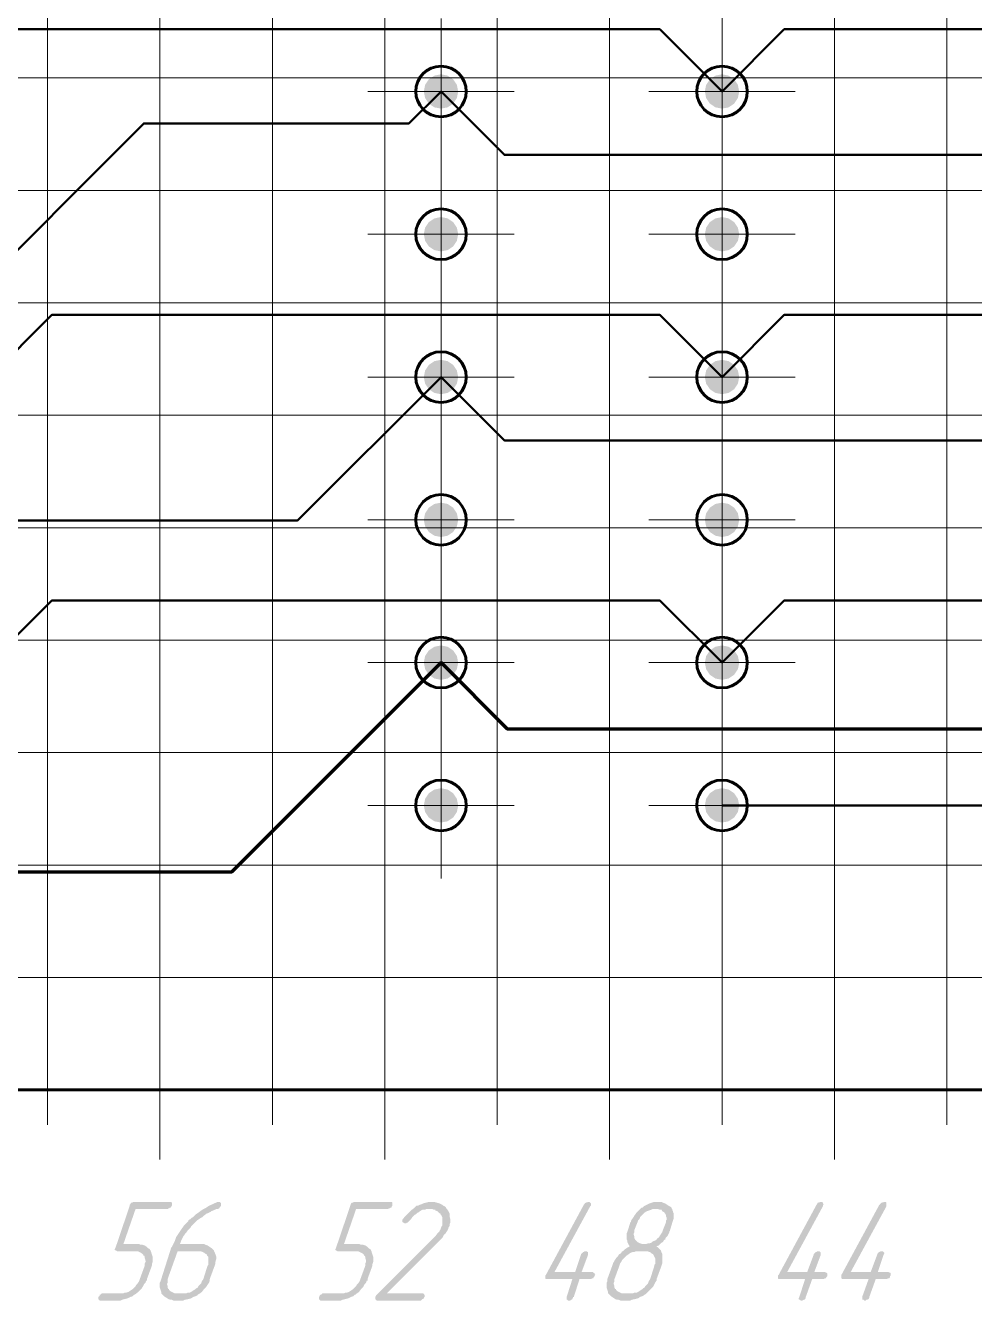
# Model space of a CAD drawing. Extents: x 260 to 1101, y 70 to 664.
# Drawn here: x 933.44 to 967.2, y 375.29 to 420.65 of the extents above; entities that cross this region are included whole.
import ezdxf

# ---------------------------------------------------------------- set-up
doc = ezdxf.new("R2010")
doc.units = 0
doc.header["$MEASUREMENT"] = 0
doc.layers.add('PDF _Геометрия', color=7, linetype='CONTINUOUS')
doc.layers.add('PDF _Сплошная заливка', color=7, linetype='CONTINUOUS')

msp = doc.modelspace()

# ---------------------------------------------------------------- hatches: boundary and pattern name
at = {"layer": 'PDF _Сплошная заливка', "true_color": 0xffffff, "transparency": 33554559}
for points in [[(948.224, 418.918), (947.99, 418.871), (947.791, 418.739), (947.659, 418.54), (947.612, 418.306), (948.224, 418.306)], [(958.22, 418.918), (957.986, 418.871), (957.788, 418.739), (957.655, 418.54), (957.609, 418.306), (958.22, 418.306)], [(947.612, 418.306), (947.659, 418.072), (947.791, 417.874), (947.99, 417.741), (948.224, 417.695), (948.224, 418.306)], [(957.609, 418.306), (957.655, 418.072), (957.788, 417.874), (957.986, 417.741), (958.22, 417.695), (958.22, 418.306)], [(948.224, 413.838), (947.99, 413.791), (947.791, 413.659), (947.659, 413.46), (947.612, 413.226), (948.224, 413.226)], [(958.22, 413.838), (957.986, 413.791), (957.788, 413.659), (957.655, 413.46), (957.609, 413.226), (958.22, 413.226)], [(947.612, 413.226), (947.659, 412.992), (947.791, 412.794), (947.99, 412.661), (948.224, 412.615), (948.224, 413.226)], [(957.609, 413.226), (957.655, 412.992), (957.788, 412.794), (957.986, 412.661), (958.22, 412.615), (958.22, 413.226)], [(948.224, 408.758), (947.99, 408.711), (947.791, 408.579), (947.659, 408.38), (947.612, 408.146), (948.224, 408.146)], [(958.22, 408.758), (957.986, 408.711), (957.788, 408.579), (957.655, 408.38), (957.609, 408.146), (958.22, 408.146)], [(947.612, 408.146), (947.659, 407.912), (947.791, 407.714), (947.99, 407.581), (948.224, 407.535), (948.224, 408.146)], [(957.609, 408.146), (957.655, 407.912), (957.788, 407.714), (957.986, 407.581), (958.22, 407.535), (958.22, 408.146)], [(948.224, 403.678), (947.99, 403.631), (947.791, 403.499), (947.659, 403.3), (947.612, 403.066), (948.224, 403.066)], [(958.22, 403.678), (957.986, 403.631), (957.788, 403.499), (957.655, 403.3), (957.609, 403.066), (958.22, 403.066)], [(947.612, 403.066), (947.659, 402.832), (947.791, 402.634), (947.99, 402.501), (948.224, 402.455), (948.224, 403.066)], [(957.609, 403.066), (957.655, 402.832), (957.788, 402.634), (957.986, 402.501), (958.22, 402.455), (958.22, 403.066)], [(948.224, 398.598), (947.99, 398.551), (947.791, 398.419), (947.659, 398.22), (947.612, 397.986), (948.224, 397.986)], [(958.22, 398.598), (957.986, 398.551), (957.788, 398.419), (957.655, 398.22), (957.609, 397.986), (958.22, 397.986)], [(947.612, 397.986), (947.659, 397.752), (947.791, 397.554), (947.99, 397.421), (948.224, 397.375), (948.224, 397.986)], [(957.609, 397.986), (957.655, 397.752), (957.788, 397.554), (957.986, 397.421), (958.22, 397.375), (958.22, 397.986)], [(948.224, 393.518), (947.99, 393.471), (947.791, 393.339), (947.659, 393.14), (947.612, 392.906), (948.224, 392.906)], [(958.22, 393.518), (957.986, 393.471), (957.788, 393.339), (957.655, 393.14), (957.609, 392.906), (958.22, 392.906)], [(947.612, 392.906), (947.659, 392.672), (947.791, 392.474), (947.99, 392.341), (948.224, 392.295), (948.224, 392.906)], [(957.609, 392.906), (957.655, 392.672), (957.788, 392.474), (957.986, 392.341), (958.22, 392.295), (958.22, 392.906)]]:
    msp.add_hatch(color=7, dxfattribs=at).paths.add_polyline_path(points)
at = {"layer": 'PDF _Сплошная заливка', "transparency": 33554559}
for points in [[(948.224, 418.306), (948.835, 418.306), (948.789, 418.54), (948.656, 418.739), (948.458, 418.871), (948.224, 418.918)], [(958.22, 418.306), (958.832, 418.306), (958.785, 418.54), (958.653, 418.739), (958.454, 418.871), (958.22, 418.918)], [(948.224, 418.306), (948.224, 417.695), (948.458, 417.741), (948.656, 417.874), (948.789, 418.072), (948.835, 418.306)], [(958.22, 418.306), (958.22, 417.695), (958.454, 417.741), (958.653, 417.874), (958.785, 418.072), (958.832, 418.306)], [(948.224, 413.226), (948.835, 413.226), (948.789, 413.46), (948.656, 413.659), (948.458, 413.791), (948.224, 413.838)], [(958.22, 413.226), (958.832, 413.226), (958.785, 413.46), (958.653, 413.659), (958.454, 413.791), (958.22, 413.838)], [(948.224, 413.226), (948.224, 412.615), (948.458, 412.661), (948.656, 412.794), (948.789, 412.992), (948.835, 413.226)], [(958.22, 413.226), (958.22, 412.615), (958.454, 412.661), (958.653, 412.794), (958.785, 412.992), (958.832, 413.226)], [(948.224, 408.146), (948.835, 408.146), (948.789, 408.38), (948.656, 408.579), (948.458, 408.711), (948.224, 408.758)], [(958.22, 408.146), (958.832, 408.146), (958.785, 408.38), (958.653, 408.579), (958.454, 408.711), (958.22, 408.758)], [(948.224, 408.146), (948.224, 407.535), (948.458, 407.581), (948.656, 407.714), (948.789, 407.912), (948.835, 408.146)], [(958.22, 408.146), (958.22, 407.535), (958.454, 407.581), (958.653, 407.714), (958.785, 407.912), (958.832, 408.146)], [(948.224, 403.066), (948.835, 403.066), (948.789, 403.3), (948.656, 403.499), (948.458, 403.631), (948.224, 403.678)], [(958.22, 403.066), (958.832, 403.066), (958.785, 403.3), (958.653, 403.499), (958.454, 403.631), (958.22, 403.678)], [(948.224, 403.066), (948.224, 402.455), (948.458, 402.501), (948.656, 402.634), (948.789, 402.832), (948.835, 403.066)], [(958.22, 403.066), (958.22, 402.455), (958.454, 402.501), (958.653, 402.634), (958.785, 402.832), (958.832, 403.066)], [(948.224, 397.986), (948.835, 397.986), (948.789, 398.22), (948.656, 398.419), (948.458, 398.551), (948.224, 398.598)], [(958.22, 397.986), (958.832, 397.986), (958.785, 398.22), (958.653, 398.419), (958.454, 398.551), (958.22, 398.598)], [(948.224, 397.986), (948.224, 397.375), (948.458, 397.421), (948.656, 397.554), (948.789, 397.752), (948.835, 397.986)], [(958.22, 397.986), (958.22, 397.375), (958.454, 397.421), (958.653, 397.554), (958.785, 397.752), (958.832, 397.986)], [(948.224, 392.906), (948.835, 392.906), (948.789, 393.14), (948.656, 393.339), (948.458, 393.471), (948.224, 393.518)], [(958.22, 392.906), (958.832, 392.906), (958.785, 393.14), (958.653, 393.339), (958.454, 393.471), (958.22, 393.518)], [(948.224, 392.906), (948.224, 392.295), (948.458, 392.341), (948.656, 392.474), (948.789, 392.672), (948.835, 392.906)], [(958.22, 392.906), (958.22, 392.295), (958.454, 392.341), (958.653, 392.474), (958.785, 392.672), (958.832, 392.906)], [(938.602, 378.797), (938.627, 378.797), (938.653, 378.772), (938.653, 378.746), (938.653, 378.746), (938.653, 378.696), (938.653, 378.67), (938.653, 378.67), (938.627, 378.645), (938.627, 378.619), (938.602, 378.594), (938.576, 378.594), (938.551, 378.569), (938.526, 378.569), (938.5, 378.543), (937.358, 378.543), (936.926, 377.299), (937.459, 377.299), (937.485, 377.299), (937.535, 377.273), (937.611, 377.273), (937.688, 377.248), (937.764, 377.197), (937.815, 377.146), (937.865, 377.121), (937.891, 377.07), (937.891, 377.07), (937.916, 377.019), (937.916, 376.994), (937.942, 376.918), (937.967, 376.841), (937.967, 376.765), (937.967, 376.664), (937.942, 376.587), (937.942, 376.537), (937.764, 376.054), (937.764, 376.029), (937.764, 376.029), (937.764, 376.003), (937.738, 376.003), (937.713, 375.927), (937.662, 375.876), (937.611, 375.775), (937.561, 375.698), (937.459, 375.597), (937.358, 375.521), (937.358, 375.521), (937.332, 375.495), (937.332, 375.495), (937.307, 375.495), (937.281, 375.47), (937.256, 375.444), (937.18, 375.419), (937.078, 375.368), (936.977, 375.343), (936.875, 375.317), (936.824, 375.292), (936.748, 375.292), (936.113, 375.292), (936.088, 375.292), (936.063, 375.317), (936.037, 375.343), (936.037, 375.343), (936.037, 375.368), (936.037, 375.394), (936.037, 375.419), (936.037, 375.419), (936.063, 375.444), (936.088, 375.47), (936.088, 375.495), (936.113, 375.495), (936.139, 375.521), (936.164, 375.546), (936.215, 375.546), (936.875, 375.546), (936.926, 375.546), (936.977, 375.571), (937.027, 375.571), (937.104, 375.597), (937.18, 375.648), (937.256, 375.698), (937.256, 375.698), (937.281, 375.724), (937.307, 375.749), (937.358, 375.8), (937.383, 375.851), (937.434, 375.902), (937.485, 375.978), (937.51, 376.054), (937.688, 376.537), (937.688, 376.562), (937.688, 376.587), (937.688, 376.613), (937.713, 376.664), (937.713, 376.714), (937.688, 376.791), (937.688, 376.841), (937.662, 376.892), (937.637, 376.892), (937.637, 376.918), (937.611, 376.943), (937.586, 376.968), (937.535, 376.994), (937.485, 377.019), (937.434, 377.045), (937.358, 377.045), (936.697, 377.045), (936.697, 377.045), (936.672, 377.07), (936.647, 377.07), (936.621, 377.095), (936.621, 377.121), (936.647, 377.172), (937.154, 378.67), (937.154, 378.67), (937.154, 378.696), (937.18, 378.721), (937.18, 378.746), (937.205, 378.772), (937.231, 378.772), (937.281, 378.797), (937.307, 378.797), (938.576, 378.797)], [(946.448, 378.797), (946.473, 378.797), (946.498, 378.772), (946.498, 378.746), (946.498, 378.746), (946.498, 378.696), (946.498, 378.67), (946.498, 378.67), (946.473, 378.645), (946.473, 378.619), (946.448, 378.594), (946.422, 378.594), (946.397, 378.569), (946.371, 378.569), (946.346, 378.543), (945.203, 378.543), (944.772, 377.299), (945.305, 377.299), (945.33, 377.299), (945.381, 377.273), (945.457, 377.273), (945.534, 377.248), (945.61, 377.197), (945.66, 377.146), (945.711, 377.121), (945.737, 377.07), (945.737, 377.07), (945.762, 377.019), (945.762, 376.994), (945.787, 376.918), (945.813, 376.841), (945.813, 376.765), (945.813, 376.664), (945.787, 376.587), (945.787, 376.537), (945.61, 376.054), (945.61, 376.029), (945.61, 376.029), (945.61, 376.003), (945.584, 376.003), (945.559, 375.927), (945.508, 375.876), (945.457, 375.775), (945.381, 375.698), (945.305, 375.597), (945.203, 375.521), (945.203, 375.521), (945.178, 375.495), (945.178, 375.495), (945.153, 375.495), (945.127, 375.47), (945.102, 375.444), (945.026, 375.419), (944.924, 375.368), (944.823, 375.343), (944.721, 375.317), (944.67, 375.292), (944.594, 375.292), (943.959, 375.292), (943.934, 375.292), (943.908, 375.317), (943.883, 375.343), (943.883, 375.343), (943.883, 375.368), (943.883, 375.394), (943.883, 375.419), (943.883, 375.419), (943.908, 375.444), (943.908, 375.47), (943.934, 375.495), (943.959, 375.495), (943.985, 375.521), (944.01, 375.546), (944.061, 375.546), (944.721, 375.546), (944.772, 375.546), (944.823, 375.571), (944.873, 375.571), (944.95, 375.597), (945.026, 375.648), (945.102, 375.698), (945.102, 375.698), (945.127, 375.724), (945.153, 375.749), (945.203, 375.8), (945.229, 375.851), (945.28, 375.902), (945.33, 375.978), (945.356, 376.054), (945.534, 376.537), (945.534, 376.562), (945.534, 376.587), (945.534, 376.613), (945.559, 376.664), (945.559, 376.714), (945.534, 376.791), (945.534, 376.841), (945.508, 376.892), (945.483, 376.892), (945.483, 376.918), (945.457, 376.943), (945.432, 376.968), (945.381, 376.994), (945.33, 377.019), (945.28, 377.045), (945.203, 377.045), (944.543, 377.045), (944.543, 377.045), (944.518, 377.07), (944.492, 377.07), (944.467, 377.095), (944.467, 377.121), (944.492, 377.172), (945, 378.67), (945, 378.67), (945, 378.696), (945.026, 378.721), (945.026, 378.746), (945.051, 378.772), (945.076, 378.772), (945.127, 378.797), (945.153, 378.797), (946.422, 378.797)], [(947.946, 378.797), (947.971, 378.797), (947.996, 378.797), (948.073, 378.772), (948.174, 378.746), (948.276, 378.696), (948.301, 378.67), (948.352, 378.645), (948.403, 378.594), (948.428, 378.543), (948.428, 378.543), (948.453, 378.543), (948.453, 378.518), (948.453, 378.518), (948.479, 378.492), (948.504, 378.442), (948.53, 378.391), (948.53, 378.289), (948.555, 378.188), (948.555, 378.137), (948.555, 378.061), (948.53, 378.01), (948.53, 377.934), (948.53, 377.934), (948.504, 377.934), (948.504, 377.908), (948.479, 377.857), (948.479, 377.832), (948.453, 377.781), (948.403, 377.705), (948.403, 377.68), (948.377, 377.68), (948.352, 377.654), (948.327, 377.629), (948.301, 377.578), (948.276, 377.527), (948.225, 377.476), (948.174, 377.426), (946.295, 375.546), (947.565, 375.546), (947.59, 375.546), (947.616, 375.521), (947.616, 375.495), (947.641, 375.495), (947.641, 375.495), (947.641, 375.444), (947.641, 375.419), (947.641, 375.419), (947.616, 375.394), (947.616, 375.368), (947.565, 375.343), (947.565, 375.343), (947.539, 375.317), (947.514, 375.292), (947.463, 375.292), (945.965, 375.292), (945.94, 375.292), (945.914, 375.317), (945.889, 375.343), (945.889, 375.343), (945.889, 375.368), (945.889, 375.394), (945.889, 375.444), (945.889, 375.444), (945.914, 375.444), (945.914, 375.47), (945.94, 375.495), (948.022, 377.578), (948.098, 377.68), (948.174, 377.756), (948.174, 377.756), (948.174, 377.781), (948.174, 377.781), (948.2, 377.807), (948.225, 377.883), (948.25, 377.934), (948.25, 377.934), (948.276, 377.959), (948.276, 377.984), (948.276, 378.035), (948.276, 378.086), (948.276, 378.162), (948.276, 378.238), (948.25, 378.289), (948.225, 378.34), (948.2, 378.365), (948.2, 378.365), (948.2, 378.391), (948.174, 378.391), (948.149, 378.416), (948.123, 378.442), (948.098, 378.467), (948.022, 378.492), (948.022, 378.492), (948.022, 378.518), (947.996, 378.518), (947.971, 378.518), (947.92, 378.543), (947.895, 378.543), (947.793, 378.543), (947.768, 378.543), (947.743, 378.543), (947.692, 378.543), (947.641, 378.518), (947.565, 378.518), (947.514, 378.492), (947.438, 378.442), (947.438, 378.442), (947.412, 378.416), (947.387, 378.416), (947.336, 378.365), (947.285, 378.34), (947.209, 378.264), (947.159, 378.188), (947.082, 378.111), (947.082, 378.111), (947.082, 378.111), (947.057, 378.086), (947.032, 378.061), (947.032, 378.061), (947.006, 378.061), (946.981, 378.035), (946.955, 378.035), (946.955, 378.035), (946.93, 378.035), (946.905, 378.061), (946.879, 378.061), (946.854, 378.086), (946.854, 378.086), (946.854, 378.137), (946.854, 378.162), (946.879, 378.213), (946.905, 378.213), (946.905, 378.213), (946.905, 378.238), (946.93, 378.264), (946.981, 378.315), (947.032, 378.365), (947.108, 378.442), (947.184, 378.518), (947.285, 378.594), (947.362, 378.67), (947.387, 378.67), (947.387, 378.67), (947.387, 378.67), (947.412, 378.67), (947.463, 378.696), (947.539, 378.721), (947.59, 378.746), (947.692, 378.772), (947.793, 378.797), (947.869, 378.797), (947.92, 378.797)], [(953.481, 378.797), (953.506, 378.797), (953.532, 378.772), (953.532, 378.772), (953.557, 378.746), (953.557, 378.721), (953.557, 378.67), (953.532, 378.645), (952.262, 376.308), (952.998, 376.308), (953.202, 376.918), (953.202, 376.918), (953.202, 376.943), (953.227, 376.968), (953.252, 376.994), (953.278, 376.994), (953.278, 377.019), (953.303, 377.019), (953.329, 377.045), (953.354, 377.045), (953.379, 377.045), (953.379, 377.045), (953.405, 377.045), (953.43, 377.019), (953.456, 377.019), (953.456, 376.994), (953.456, 376.968), (953.456, 376.918), (953.227, 376.308), (953.633, 376.308), (953.633, 376.283), (953.659, 376.283), (953.684, 376.257), (953.684, 376.257), (953.684, 376.232), (953.709, 376.206), (953.684, 376.181), (953.684, 376.181), (953.684, 376.156), (953.659, 376.13), (953.633, 376.079), (953.633, 376.079), (953.608, 376.079), (953.557, 376.054), (953.532, 376.054), (953.151, 376.054), (952.948, 375.419), (952.922, 375.419), (952.922, 375.394), (952.897, 375.343), (952.872, 375.317), (952.846, 375.317), (952.846, 375.317), (952.821, 375.292), (952.77, 375.292), (952.77, 375.292), (952.745, 375.292), (952.719, 375.317), (952.694, 375.317), (952.694, 375.317), (952.694, 375.343), (952.694, 375.368), (952.694, 375.419), (952.897, 376.054), (952.008, 376.054), (951.983, 376.054), (951.957, 376.054), (951.932, 376.079), (951.932, 376.079), (951.932, 376.105), (951.932, 376.13), (951.932, 376.181), (951.957, 376.206), (953.303, 378.696), (953.303, 378.696), (953.329, 378.721), (953.329, 378.746), (953.379, 378.772), (953.456, 378.797), (953.456, 378.797)], [(961.758, 378.797), (961.784, 378.797), (961.809, 378.772), (961.809, 378.772), (961.809, 378.746), (961.835, 378.721), (961.809, 378.67), (961.809, 378.645), (960.54, 376.308), (961.251, 376.308), (961.479, 376.918), (961.479, 376.918), (961.479, 376.943), (961.505, 376.968), (961.53, 376.994), (961.53, 376.994), (961.555, 377.019), (961.581, 377.019), (961.606, 377.045), (961.631, 377.045), (961.657, 377.045), (961.657, 377.045), (961.682, 377.045), (961.708, 377.019), (961.708, 377.019), (961.733, 376.994), (961.733, 376.968), (961.733, 376.918), (961.505, 376.308), (961.885, 376.308), (961.911, 376.283), (961.936, 376.283), (961.962, 376.257), (961.962, 376.257), (961.962, 376.232), (961.962, 376.206), (961.962, 376.181), (961.962, 376.181), (961.962, 376.156), (961.936, 376.13), (961.911, 376.079), (961.885, 376.079), (961.885, 376.079), (961.835, 376.054), (961.809, 376.054), (961.428, 376.054), (961.2, 375.419), (961.2, 375.419), (961.2, 375.394), (961.174, 375.343), (961.149, 375.317), (961.124, 375.317), (961.124, 375.317), (961.073, 375.292), (961.047, 375.292), (961.047, 375.292), (961.022, 375.292), (960.997, 375.317), (960.971, 375.317), (960.971, 375.317), (960.946, 375.343), (960.946, 375.368), (960.971, 375.419), (961.174, 376.054), (960.286, 376.054), (960.26, 376.054), (960.235, 376.054), (960.21, 376.079), (960.21, 376.079), (960.21, 376.105), (960.21, 376.13), (960.21, 376.181), (960.235, 376.206), (961.581, 378.696), (961.581, 378.696), (961.606, 378.721), (961.606, 378.746), (961.631, 378.772), (961.733, 378.797), (961.733, 378.797)], [(964.018, 378.797), (964.044, 378.797), (964.069, 378.772), (964.069, 378.772), (964.069, 378.746), (964.069, 378.721), (964.069, 378.67), (964.069, 378.645), (962.799, 376.308), (963.51, 376.308), (963.739, 376.918), (963.739, 376.918), (963.739, 376.943), (963.764, 376.968), (963.79, 376.994), (963.79, 376.994), (963.79, 377.019), (963.815, 377.019), (963.866, 377.045), (963.891, 377.045), (963.891, 377.045), (963.917, 377.045), (963.942, 377.045), (963.967, 377.019), (963.967, 377.019), (963.993, 376.994), (963.993, 376.968), (963.967, 376.918), (963.764, 376.308), (964.145, 376.308), (964.171, 376.283), (964.196, 376.283), (964.221, 376.257), (964.221, 376.257), (964.221, 376.232), (964.221, 376.206), (964.221, 376.181), (964.221, 376.181), (964.196, 376.156), (964.196, 376.13), (964.171, 376.079), (964.145, 376.079), (964.12, 376.079), (964.094, 376.054), (964.069, 376.054), (963.688, 376.054), (963.46, 375.419), (963.46, 375.419), (963.46, 375.394), (963.434, 375.343), (963.383, 375.317), (963.383, 375.317), (963.358, 375.317), (963.333, 375.292), (963.307, 375.292), (963.282, 375.292), (963.282, 375.292), (963.256, 375.317), (963.231, 375.317), (963.206, 375.317), (963.206, 375.343), (963.206, 375.368), (963.206, 375.419), (963.434, 376.054), (962.546, 376.054), (962.52, 376.054), (962.495, 376.054), (962.469, 376.079), (962.469, 376.079), (962.469, 376.105), (962.469, 376.13), (962.469, 376.181), (962.469, 376.206), (963.815, 378.696), (963.841, 378.696), (963.841, 378.721), (963.866, 378.746), (963.891, 378.772), (963.993, 378.797), (963.993, 378.797)]]:
    msp.add_hatch(color=256, dxfattribs=at).paths.add_polyline_path(points)
h = msp.add_hatch(color=256, dxfattribs=at)
h.paths.add_polyline_path([(939.592, 377.045), (938.856, 377.045), (938.5, 376.054), (938.5, 376.029), (938.5, 376.003), (938.5, 375.978), (938.5, 375.927), (938.475, 375.876), (938.5, 375.8), (938.5, 375.749), (938.526, 375.698), (938.551, 375.698), (938.551, 375.673), (938.576, 375.648), (938.602, 375.622), (938.653, 375.597), (938.703, 375.571), (938.754, 375.546), (938.83, 375.546), (939.135, 375.546), (939.16, 375.546), (939.211, 375.571), (939.287, 375.571), (939.338, 375.597), (939.414, 375.648), (939.49, 375.698), (939.49, 375.698), (939.516, 375.724), (939.567, 375.749), (939.592, 375.8), (939.643, 375.851), (939.694, 375.902), (939.719, 375.978), (939.77, 376.054), (939.922, 376.537), (939.947, 376.562), (939.947, 376.587), (939.947, 376.613), (939.947, 376.664), (939.947, 376.714), (939.947, 376.791), (939.947, 376.841), (939.897, 376.892), (939.897, 376.918), (939.897, 376.918), (939.871, 376.943), (939.82, 376.968), (939.795, 376.994), (939.744, 377.019), (939.668, 377.045)], flags=0)
h.paths.add_polyline_path([(940.354, 378.797), (940.379, 378.772), (940.404, 378.746), (940.404, 378.746), (940.404, 378.721), (940.404, 378.696), (940.404, 378.67), (940.404, 378.67), (940.379, 378.645), (940.379, 378.619), (940.354, 378.619), (940.354, 378.594), (940.354, 378.594), (940.328, 378.569), (940.278, 378.543), (940.227, 378.543), (940.176, 378.518), (940.049, 378.467), (940.024, 378.442), (940.024, 378.442), (939.998, 378.442), (939.973, 378.416), (939.922, 378.391), (939.897, 378.391), (939.795, 378.315), (939.795, 378.315), (939.77, 378.289), (939.744, 378.264), (939.694, 378.238), (939.617, 378.188), (939.541, 378.137), (939.465, 378.061), (939.389, 377.984), (939.389, 377.984), (939.363, 377.959), (939.338, 377.934), (939.313, 377.883), (939.262, 377.832), (939.211, 377.781), (939.16, 377.705), (939.11, 377.654), (939.11, 377.629), (939.084, 377.603), (939.059, 377.578), (939.033, 377.527), (939.008, 377.476), (938.983, 377.426), (938.957, 377.349), (938.932, 377.299), (939.719, 377.299), (939.744, 377.299), (939.795, 377.299), (939.846, 377.273), (939.922, 377.248), (939.998, 377.197), (940.074, 377.146), (940.1, 377.121), (940.151, 377.07), (940.151, 377.07), (940.151, 377.045), (940.176, 376.994), (940.201, 376.943), (940.227, 376.867), (940.227, 376.765), (940.201, 376.664), (940.201, 376.613), (940.176, 376.537), (939.998, 376.054), (939.998, 376.029), (939.998, 376.029), (939.998, 376.003), (939.998, 376.003), (939.973, 375.927), (939.922, 375.851), (939.871, 375.775), (939.795, 375.698), (939.719, 375.597), (939.617, 375.521), (939.592, 375.521), (939.592, 375.495), (939.567, 375.495), (939.567, 375.47), (939.541, 375.47), (939.49, 375.444), (939.414, 375.419), (939.338, 375.368), (939.237, 375.343), (939.11, 375.317), (939.059, 375.292), (939.008, 375.292), (938.729, 375.292), (938.703, 375.292), (938.653, 375.317), (938.602, 375.317), (938.526, 375.343), (938.449, 375.394), (938.373, 375.444), (938.348, 375.47), (938.297, 375.521), (938.297, 375.521), (938.297, 375.521), (938.272, 375.546), (938.272, 375.597), (938.246, 375.673), (938.221, 375.749), (938.221, 375.825), (938.221, 375.876), (938.221, 375.927), (938.246, 375.978), (938.272, 376.054), (938.627, 377.172), (938.627, 377.172), (938.653, 377.197), (938.653, 377.197), (938.678, 377.248), (938.703, 377.299), (938.729, 377.349), (938.754, 377.4), (938.779, 377.476), (938.805, 377.553), (938.856, 377.629), (938.906, 377.705), (938.957, 377.781), (939.008, 377.857), (939.084, 377.959), (939.16, 378.035), (939.237, 378.111), (939.237, 378.111), (939.237, 378.137), (939.262, 378.162), (939.313, 378.188), (939.363, 378.238), (939.414, 378.264), (939.465, 378.315), (939.516, 378.365), (939.592, 378.416), (939.694, 378.492), (939.77, 378.543), (939.871, 378.594), (939.947, 378.645), (940.049, 378.696), (940.151, 378.746), (940.278, 378.797), (940.328, 378.797), (940.328, 378.797)], flags=0)
h = msp.add_hatch(color=256, dxfattribs=at)
h.paths.add_polyline_path([(955.868, 378.543), (955.842, 378.543), (955.791, 378.543), (955.741, 378.543), (955.69, 378.518), (955.614, 378.492), (955.538, 378.467), (955.461, 378.416), (955.461, 378.416), (955.436, 378.391), (955.411, 378.365), (955.36, 378.315), (955.309, 378.264), (955.284, 378.188), (955.233, 378.137), (955.208, 378.061), (955.106, 377.807), (955.106, 377.781), (955.106, 377.756), (955.106, 377.73), (955.081, 377.68), (955.081, 377.629), (955.106, 377.553), (955.106, 377.502), (955.131, 377.451), (955.157, 377.426), (955.157, 377.426), (955.182, 377.4), (955.208, 377.375), (955.258, 377.349), (955.309, 377.324), (955.385, 377.299), (955.461, 377.299), (955.487, 377.299), (955.512, 377.299), (955.588, 377.324), (955.639, 377.324), (955.715, 377.349), (955.766, 377.4), (955.842, 377.426), (955.868, 377.451), (955.893, 377.451), (955.919, 377.502), (955.969, 377.527), (955.995, 377.578), (956.045, 377.654), (956.096, 377.73), (956.122, 377.807), (956.223, 378.061), (956.223, 378.061), (956.223, 378.086), (956.223, 378.137), (956.249, 378.162), (956.249, 378.238), (956.223, 378.289), (956.223, 378.34), (956.172, 378.416), (956.172, 378.416), (956.172, 378.416), (956.147, 378.442), (956.096, 378.467), (956.071, 378.518), (956.02, 378.518), (955.944, 378.543)], flags=0)
h.paths.add_polyline_path([(955.487, 377.045), (955.208, 377.045), (955.157, 377.045), (955.106, 377.019), (955.055, 377.019), (954.979, 376.994), (954.903, 376.943), (954.827, 376.892), (954.827, 376.892), (954.801, 376.867), (954.776, 376.841), (954.725, 376.791), (954.674, 376.74), (954.649, 376.689), (954.598, 376.613), (954.573, 376.537), (954.395, 376.054), (954.395, 376.029), (954.395, 376.003), (954.395, 375.978), (954.37, 375.927), (954.37, 375.876), (954.395, 375.8), (954.395, 375.749), (954.42, 375.698), (954.446, 375.698), (954.446, 375.673), (954.471, 375.648), (954.497, 375.622), (954.547, 375.597), (954.598, 375.571), (954.649, 375.546), (954.725, 375.546), (955.03, 375.546), (955.055, 375.546), (955.106, 375.571), (955.182, 375.571), (955.233, 375.597), (955.309, 375.648), (955.385, 375.698), (955.385, 375.698), (955.411, 375.724), (955.461, 375.749), (955.487, 375.8), (955.538, 375.851), (955.588, 375.902), (955.614, 375.978), (955.665, 376.054), (955.817, 376.537), (955.817, 376.562), (955.842, 376.587), (955.842, 376.613), (955.842, 376.664), (955.842, 376.714), (955.842, 376.791), (955.817, 376.841), (955.791, 376.892), (955.791, 376.918), (955.766, 376.918), (955.766, 376.943), (955.715, 376.968), (955.69, 376.994), (955.639, 377.019), (955.563, 377.045)], flags=0)
h.paths.add_polyline_path([(955.995, 378.797), (956.071, 378.797), (956.122, 378.772), (956.198, 378.746), (956.274, 378.696), (956.35, 378.645), (956.401, 378.619), (956.426, 378.594), (956.426, 378.569), (956.426, 378.569), (956.452, 378.543), (956.452, 378.518), (956.477, 378.467), (956.477, 378.442), (956.502, 378.391), (956.502, 378.34), (956.502, 378.213), (956.477, 378.137), (956.452, 378.061), (956.375, 377.807), (956.375, 377.781), (956.35, 377.756), (956.35, 377.73), (956.325, 377.68), (956.299, 377.629), (956.274, 377.578), (956.223, 377.527), (956.198, 377.476), (956.198, 377.451), (956.172, 377.451), (956.147, 377.426), (956.122, 377.375), (956.071, 377.349), (956.02, 377.299), (955.969, 377.248), (955.893, 377.222), (955.893, 377.197), (955.919, 377.197), (955.944, 377.172), (955.969, 377.146), (955.995, 377.121), (956.045, 377.07), (956.071, 376.994), (956.096, 376.943), (956.096, 376.943), (956.096, 376.918), (956.096, 376.867), (956.096, 376.816), (956.096, 376.765), (956.096, 376.689), (956.096, 376.613), (956.071, 376.537), (955.893, 376.054), (955.893, 376.029), (955.893, 376.029), (955.893, 376.003), (955.893, 376.003), (955.842, 375.927), (955.817, 375.876), (955.766, 375.775), (955.69, 375.698), (955.588, 375.597), (955.512, 375.521), (955.487, 375.521), (955.487, 375.495), (955.461, 375.495), (955.461, 375.495), (955.436, 375.47), (955.385, 375.444), (955.309, 375.419), (955.233, 375.368), (955.131, 375.343), (955.004, 375.317), (954.954, 375.292), (954.903, 375.292), (954.624, 375.292), (954.598, 375.292), (954.547, 375.317), (954.497, 375.317), (954.42, 375.343), (954.344, 375.394), (954.268, 375.444), (954.243, 375.47), (954.192, 375.521), (954.192, 375.521), (954.192, 375.521), (954.166, 375.546), (954.166, 375.597), (954.141, 375.673), (954.116, 375.749), (954.116, 375.825), (954.116, 375.876), (954.116, 375.927), (954.141, 375.978), (954.141, 376.054), (954.319, 376.537), (954.319, 376.562), (954.344, 376.587), (954.344, 376.613), (954.37, 376.664), (954.395, 376.714), (954.446, 376.791), (954.497, 376.841), (954.547, 376.918), (954.547, 376.918), (954.573, 376.943), (954.624, 376.968), (954.649, 377.019), (954.725, 377.07), (954.776, 377.121), (954.852, 377.172), (954.954, 377.222), (954.954, 377.222), (954.928, 377.222), (954.928, 377.248), (954.903, 377.273), (954.877, 377.324), (954.852, 377.375), (954.852, 377.426), (954.827, 377.476), (954.827, 377.476), (954.827, 377.502), (954.827, 377.527), (954.827, 377.578), (954.827, 377.603), (954.827, 377.68), (954.852, 377.73), (954.877, 377.807), (954.954, 378.061), (954.954, 378.061), (954.954, 378.061), (954.979, 378.086), (954.979, 378.111), (955.004, 378.162), (955.055, 378.238), (955.106, 378.315), (955.157, 378.391), (955.258, 378.492), (955.36, 378.594), (955.36, 378.594), (955.385, 378.594), (955.411, 378.619), (955.436, 378.645), (955.487, 378.67), (955.538, 378.696), (955.588, 378.721), (955.639, 378.746), (955.791, 378.797), (955.893, 378.797)], flags=0)

# ---------------------------------------------------------------- linework, layer by layer
at = {"layer": 'PDF _Геометрия', "lineweight": 60}
msp.add_lwpolyline([(1050.188, 382.786), (1050.188, 592.786), (730.3, 592.786), (730.3, 382.786)], close=True, dxfattribs=at)
msp.add_lwpolyline([(1050.188, 382.786), (1050.188, 592.786), (730.3, 592.786), (730.3, 382.786)], close=True, dxfattribs=at)
at = {"layer": 'PDF _Геометрия', "lineweight": 18}
for points in [[(934.228, 381.546), (934.228, 382.786), (934.228, 592.786)], [(938.227, 382.786), (938.227, 592.786)], [(942.226, 381.546), (942.226, 382.786), (942.226, 592.786)], [(946.224, 382.786), (946.224, 592.786)], [(950.223, 381.546), (950.223, 382.786), (950.223, 592.786)], [(954.222, 382.786), (954.222, 592.786)], [(958.22, 381.546), (958.22, 382.786), (958.22, 592.786)], [(962.219, 382.786), (962.219, 592.786)], [(966.217, 381.546), (966.217, 382.786), (966.217, 592.786)], [(948.224, 415.706), (948.224, 420.906)], [(958.22, 415.706), (958.22, 420.906)], [(730.3, 418.786), (1050.188, 418.786), (1051.427, 418.786)], [(945.624, 418.306), (950.823, 418.306)], [(955.621, 418.306), (960.819, 418.306)], [(948.224, 410.626), (948.224, 415.826)], [(958.22, 410.626), (958.22, 415.826)], [(730.3, 414.786), (1050.188, 414.786)], [(945.624, 413.226), (950.823, 413.226)], [(955.621, 413.226), (960.819, 413.226)], [(730.3, 410.786), (1050.188, 410.786), (1051.427, 410.786)], [(948.224, 405.546), (948.224, 410.746)], [(958.22, 405.546), (958.22, 410.746)], [(945.624, 408.146), (950.823, 408.146)], [(955.621, 408.146), (960.819, 408.146)], [(730.3, 406.786), (1050.188, 406.786)], [(948.224, 400.466), (948.224, 405.666)], [(958.22, 400.466), (958.22, 405.666)], [(945.624, 403.066), (950.823, 403.066)], [(955.621, 403.066), (960.819, 403.066)], [(730.3, 402.786), (1050.188, 402.786), (1051.427, 402.786)], [(948.224, 395.386), (948.224, 400.586)], [(958.22, 395.386), (958.22, 400.586)], [(730.3, 398.786), (1050.188, 398.786)], [(945.624, 397.986), (950.823, 397.986)], [(955.621, 397.986), (960.819, 397.986)], [(948.224, 390.306), (948.224, 395.506)], [(958.22, 390.306), (958.22, 395.506)], [(730.3, 394.786), (1050.188, 394.786), (1051.427, 394.786)], [(945.624, 392.906), (950.823, 392.906)], [(955.621, 392.906), (960.819, 392.906)], [(730.3, 390.786), (1050.188, 390.786)], [(730.3, 386.786), (1050.188, 386.786), (1051.427, 386.786)], [(730.3, 382.786), (1050.188, 382.786), (1052.667, 382.786)], [(938.227, 381.546), (938.227, 382.786), (938.227, 380.306)], [(946.224, 381.546), (946.224, 382.786), (946.224, 380.306)], [(954.222, 381.546), (954.222, 382.786), (954.222, 380.306)], [(962.219, 381.546), (962.219, 382.786), (962.219, 380.306)]]:
    msp.add_lwpolyline(points, dxfattribs=at)
at = {"layer": 'PDF _Геометрия', "lineweight": 50}
for points in [[(878.248, 403.066), (891.227, 416.05), (915.978, 416.05), (918.234, 418.306), (920.447, 420.52), (956.007, 420.52), (958.22, 418.306), (960.433, 420.52), (995.993, 420.52), (998.206, 418.306)], [(904.999, 411.681), (906.015, 410.665), (931.152, 410.665), (937.652, 417.167), (947.085, 417.167), (948.224, 418.306), (950.479, 416.05), (985.954, 416.05), (988.21, 418.306), (990.465, 416.05), (1025.94, 416.05), (1028.196, 418.306)], [(878.248, 397.986), (886.149, 405.89), (915.978, 405.89), (918.234, 408.146), (932.168, 408.146), (934.381, 410.36), (956.007, 410.36), (958.22, 408.146), (960.433, 410.36), (995.993, 410.36), (998.206, 408.146)], [(878.248, 392.906), (885.844, 400.505), (920.488, 400.505), (923.027, 403.045), (943.124, 403.045), (948.224, 408.146), (950.479, 405.89), (985.954, 405.89), (988.21, 408.146), (990.465, 405.89), (1025.94, 405.89), (1028.196, 408.146)], [(885.296, 395.628), (914.343, 395.628), (916.7, 397.986), (918.234, 397.986), (932.168, 397.986), (934.381, 400.2), (956.007, 400.2), (958.22, 397.986), (960.433, 400.2), (995.993, 400.2), (998.206, 397.986)], [(958.22, 392.906), (972.133, 392.906), (974.346, 395.12), (992.091, 395.12), (994.304, 392.906), (998.206, 392.906)]]:
    msp.add_lwpolyline(points, dxfattribs=at)
at = {"layer": 'PDF _Геометрия', "lineweight": 80}
msp.add_lwpolyline([(834.264, 398.786), (845.322, 398.786), (846.955, 397.152), (868.487, 397.152), (869.096, 396.543), (875.088, 390.548), (940.788, 390.548), (948.224, 397.986), (950.581, 395.628), (972.061, 395.628), (974.418, 397.986), (988.21, 397.986), (992.04, 397.986), (994.397, 395.628), (1025.839, 395.628), (1028.196, 397.986)], dxfattribs=at)
at = {"layer": 'PDF _Геометрия', "lineweight": 60}
for centre in [(948.224, 418.306), (958.22, 418.306), (948.224, 413.226), (958.22, 413.226), (948.224, 408.146), (958.22, 408.146), (948.224, 403.066), (958.22, 403.066), (948.224, 397.986), (958.22, 397.986), (948.224, 392.906), (958.22, 392.906)]:
    msp.add_circle(centre, 0.9, dxfattribs=at)

doc.saveas('drawing.dxf')
